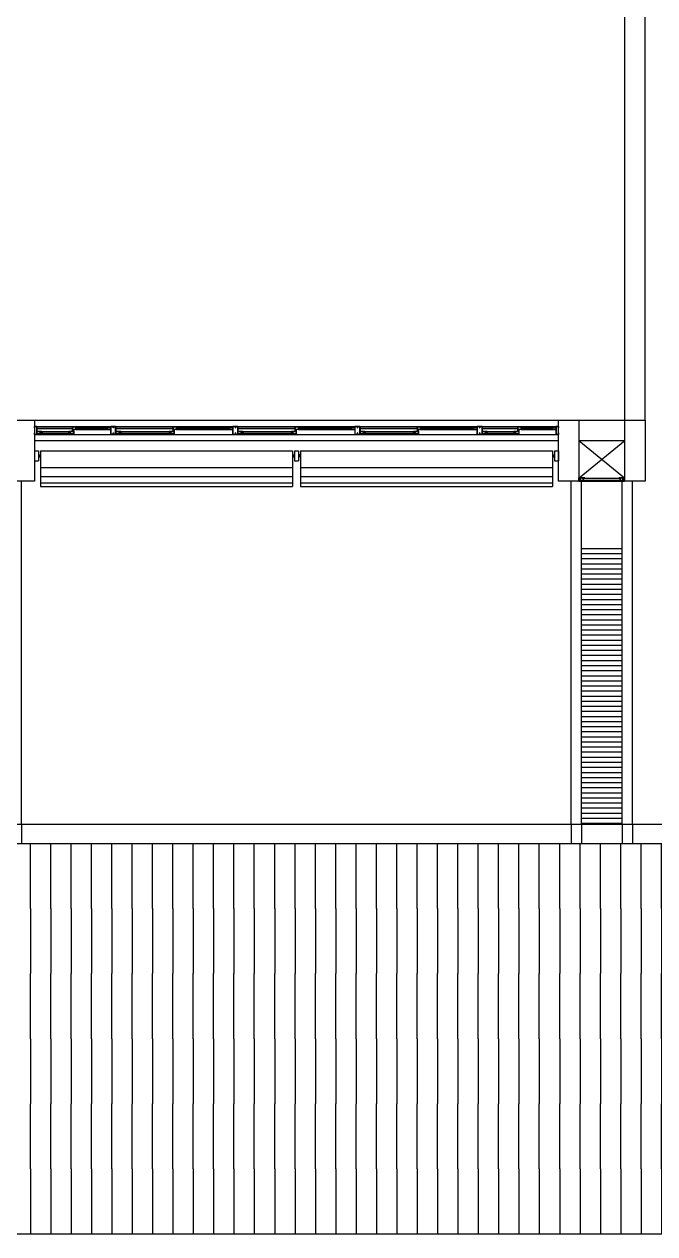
# Model space of a CAD drawing. Header units: millimetres. Extents: x 2801 to 3319, y 1187 to 1422.
# Drawn here: x 3106.27 to 3112.47, y 1243.96 to 1255.84 of the extents above; entities that cross this region are included whole.
import ezdxf

# ---------------------------------------------------------------- set-up
doc = ezdxf.new("R2010")
doc.units = ezdxf.units.MM
doc.linetypes.add('HIDDEN', pattern=[0.375, 0.25, -0.125])
for name, color, linetype in [('AR-ALV', 2, 'Continuous'), ('AR-BRISES', 1, 'Continuous'), ('AR-CALÇADA', 1, 'Continuous'), ('AR-COB VISTA 02', 2, 'Continuous'), ('AR-COB-V1', 2, 'Continuous'), ('AR-COB-V2', 2, 'Continuous'), ('AR-COB-V3', 2, 'Continuous'), ('AR-COB-V4', 2, 'Continuous'), ('AR-ESQ', 1, 'Continuous'), ('AR-ESTC', 3, 'Continuous'), ('AR-PEITORIL', 1, 'Continuous'), ('AR-PISO', 1, 'Continuous'), ('AR-PROJ', 1, 'HIDDEN'), ('AR-SHAFT', 1, 'Continuous'), ('BR-LINHAS', 1, 'Continuous'), ('BR-MONTANTE', 242, 'Continuous'), ('BR-PAINEL', 1, 'Continuous'), ('BR-SUPORTE', 1, 'Continuous'), ('DT-ESQ-BAGUETE-C', 2, 'Continuous'), ('DT-ESQ-BAGUETE-V', 1, 'Continuous'), ('DT-ESQ-CHAPA DOBRADA-V', 1, 'Continuous'), ('DT-ESQ-PERFIL CADEIRA-C', 2, 'Continuous'), ('DT-ESQ-PERFIL CADEIRA-V', 1, 'Continuous'), ('DT-ESQ-PERFIL U SIMPLES-C', 2, 'Continuous'), ('DT-ESQ-PERFIL U-C', 2, 'Continuous'), ('DT-ESQ-PERFIL U-V', 1, 'Continuous'), ('DT-ESQ-VENEZIANA-C', 2, 'Continuous'), ('DT-ESQ-VENEZIANA-V', 2, 'Continuous'), ('DT-ESQ-VIDRO-C', 2, 'Continuous'), ('insercao', 4, 'Continuous')]:
    doc.layers.add(name, color=color, linetype=linetype)

# ---------------------------------------------------------------- blocks, each defined once
blk = doc.blocks.new('DT-GS-COBERTURA1')
at = {"layer": 'AR-COB VISTA 02', "color": 2}
for p, q in [((-109.189, -4.199), (-109.189, -3.56)), ((-108.989, -4.199), (-108.989, -3.56)), ((-108.789, -4.199), (-108.789, -3.56)), ((-108.589, -4.199), (-108.589, -3.56)), ((-108.389, -4.199), (-108.389, -3.56)), ((-108.189, -4.199), (-108.189, -3.56)), ((-107.989, -4.199), (-107.989, -3.56)), ((-107.789, -4.199), (-107.789, -3.56)), ((-107.589, -4.199), (-107.589, -3.56)), ((-107.389, -4.199), (-107.389, -3.56)), ((-107.189, -4.199), (-107.189, -3.56)), ((-106.989, -4.199), (-106.989, -3.56)), ((-106.789, -4.199), (-106.789, -3.56)), ((-106.589, -4.199), (-106.589, -3.56)), ((-106.389, -4.199), (-106.389, -3.56)), ((-106.189, -4.199), (-106.189, -3.56)), ((-106.189, -4.199), (-106.189, -3.56)), ((-105.989, -4.199), (-105.989, -3.56)), ((-105.789, -4.199), (-105.789, -3.56)), ((-105.589, -4.199), (-105.589, -3.56)), ((-105.389, -4.199), (-105.389, -3.56)), ((-105.189, -4.199), (-105.189, -3.56)), ((-104.989, -4.199), (-104.989, -3.56)), ((-104.789, -4.199), (-104.789, -3.56)), ((-104.589, -4.199), (-104.589, -3.56)), ((-104.389, -4.199), (-104.389, -3.56)), ((-104.189, -4.199), (-104.189, -3.56)), ((-103.989, -4.199), (-103.989, -3.56)), ((-103.789, -4.199), (-103.789, -3.56)), ((-103.589, -4.199), (-103.589, -3.56)), ((-103.389, -4.199), (-103.389, -3.56)), ((-103.189, -4.199), (-103.189, -3.56)), ((-102.989, -4.199), (-102.989, -3.56)), ((-102.789, -4.199), (-102.789, -3.56)), ((-102.589, -4.199), (-102.589, -3.56)), ((-102.389, -4.199), (-102.389, -3.56)), ((-102.189, -4.199), (-102.189, -3.56)), ((-109.189, -6.755), (-109.189, -7.394)), ((-108.989, -6.755), (-108.989, -7.394)), ((-108.789, -6.755), (-108.789, -7.394)), ((-108.589, -6.755), (-108.589, -7.394)), ((-108.389, -6.755), (-108.389, -7.394)), ((-108.189, -6.755), (-108.189, -7.394)), ((-107.989, -6.755), (-107.989, -7.394)), ((-107.789, -6.755), (-107.789, -7.394)), ((-107.589, -6.755), (-107.589, -7.394)), ((-107.389, -6.755), (-107.389, -7.394)), ((-107.189, -6.755), (-107.189, -7.394)), ((-106.989, -6.755), (-106.989, -7.394)), ((-106.789, -6.755), (-106.789, -7.394)), ((-106.589, -6.755), (-106.589, -7.394)), ((-106.389, -6.755), (-106.389, -7.394)), ((-106.189, -6.755), (-106.189, -7.394)), ((-106.189, -6.755), (-106.189, -7.394)), ((-105.989, -6.755), (-105.989, -7.394)), ((-105.789, -6.755), (-105.789, -7.394)), ((-105.589, -6.755), (-105.589, -7.394)), ((-105.389, -6.755), (-105.389, -7.394)), ((-105.189, -6.755), (-105.189, -7.394)), ((-104.989, -6.755), (-104.989, -7.394)), ((-104.789, -6.755), (-104.789, -7.394)), ((-104.589, -6.755), (-104.589, -7.394)), ((-104.389, -6.755), (-104.389, -7.394)), ((-104.189, -6.755), (-104.189, -7.394)), ((-103.989, -6.755), (-103.989, -7.394)), ((-103.789, -6.755), (-103.789, -7.394)), ((-103.589, -6.755), (-103.589, -7.394)), ((-103.389, -6.755), (-103.389, -7.394)), ((-103.189, -6.755), (-103.189, -7.394)), ((-102.989, -6.755), (-102.989, -7.394)), ((-102.789, -6.755), (-102.789, -7.394)), ((-102.589, -6.755), (-102.589, -7.394)), ((-102.389, -6.755), (-102.389, -7.394)), ((-102.189, -6.755), (-102.189, -7.394))]:
    blk.add_line(p, q, dxfattribs=at)
at = {"layer": 'AR-COB VISTA 02'}
for p, q in [((-106.189, -4.199), (-106.189, -4.838)), ((-106.189, -6.755), (-106.189, -6.116))]:
    blk.add_line(p, q, dxfattribs=at)
at = {"layer": 'AR-COB-V1'}
for p, q in [((-109.425, -3.56), (-102.125, -3.56)), ((-109.425, -7.394), (-102.125, -7.394))]:
    blk.add_line(p, q, dxfattribs=at)
at = {"layer": 'AR-COB-V2'}
for p, q in [((-109.425, -7.394), (-109.425, -3.56)), ((-102.125, -7.394), (-102.125, -3.56))]:
    blk.add_line(p, q, dxfattribs=at)
at = {"layer": 'AR-COB-V3'}
for p, q in [((-109.189, -4.199), (-109.189, -4.838)), ((-108.989, -4.199), (-108.989, -4.838)), ((-108.789, -4.199), (-108.789, -4.838)), ((-108.589, -4.199), (-108.589, -4.838)), ((-108.389, -4.199), (-108.389, -4.838)), ((-108.189, -4.199), (-108.189, -4.838)), ((-107.989, -4.199), (-107.989, -4.838)), ((-107.789, -4.199), (-107.789, -4.838)), ((-107.589, -4.199), (-107.589, -4.838)), ((-107.389, -4.199), (-107.389, -4.838)), ((-107.189, -4.199), (-107.189, -4.838)), ((-106.989, -4.199), (-106.989, -4.838)), ((-106.789, -4.199), (-106.789, -4.838)), ((-106.589, -4.199), (-106.589, -4.838)), ((-106.389, -4.199), (-106.389, -4.838)), ((-106.189, -4.199), (-106.189, -4.838)), ((-105.989, -4.199), (-105.989, -4.838)), ((-105.789, -4.199), (-105.789, -4.838)), ((-105.589, -4.199), (-105.589, -4.838)), ((-105.389, -4.199), (-105.389, -4.838)), ((-105.189, -4.199), (-105.189, -4.838)), ((-104.989, -4.199), (-104.989, -4.838)), ((-104.789, -4.199), (-104.789, -4.838)), ((-104.589, -4.199), (-104.589, -4.838)), ((-104.389, -4.199), (-104.389, -4.838)), ((-104.189, -4.199), (-104.189, -4.838)), ((-103.989, -4.199), (-103.989, -4.838)), ((-103.789, -4.199), (-103.789, -4.838)), ((-103.589, -4.199), (-103.589, -4.838)), ((-103.389, -4.199), (-103.389, -4.838)), ((-103.189, -4.199), (-103.189, -4.838)), ((-102.989, -4.199), (-102.989, -4.838)), ((-102.789, -4.199), (-102.789, -4.838)), ((-102.589, -4.199), (-102.589, -4.838)), ((-102.389, -4.199), (-102.389, -4.838)), ((-102.189, -4.199), (-102.189, -4.838)), ((-109.189, -6.755), (-109.189, -6.116)), ((-108.989, -6.755), (-108.989, -6.116)), ((-108.789, -6.755), (-108.789, -6.116)), ((-108.589, -6.755), (-108.589, -6.116)), ((-108.389, -6.755), (-108.389, -6.116)), ((-108.189, -6.755), (-108.189, -6.116)), ((-107.989, -6.755), (-107.989, -6.116)), ((-107.789, -6.755), (-107.789, -6.116)), ((-107.589, -6.755), (-107.589, -6.116)), ((-107.389, -6.755), (-107.389, -6.116)), ((-107.189, -6.755), (-107.189, -6.116)), ((-106.989, -6.755), (-106.989, -6.116)), ((-106.789, -6.755), (-106.789, -6.116)), ((-106.589, -6.755), (-106.589, -6.116)), ((-106.389, -6.755), (-106.389, -6.116)), ((-106.189, -6.755), (-106.189, -6.116)), ((-105.989, -6.755), (-105.989, -6.116)), ((-105.789, -6.755), (-105.789, -6.116)), ((-105.589, -6.755), (-105.589, -6.116)), ((-105.389, -6.755), (-105.389, -6.116)), ((-105.189, -6.755), (-105.189, -6.116)), ((-104.989, -6.755), (-104.989, -6.116)), ((-104.789, -6.755), (-104.789, -6.116)), ((-104.589, -6.755), (-104.589, -6.116)), ((-104.389, -6.755), (-104.389, -6.116)), ((-104.189, -6.755), (-104.189, -6.116)), ((-103.989, -6.755), (-103.989, -6.116)), ((-103.789, -6.755), (-103.789, -6.116)), ((-103.589, -6.755), (-103.589, -6.116)), ((-103.389, -6.755), (-103.389, -6.116)), ((-103.189, -6.755), (-103.189, -6.116)), ((-102.989, -6.755), (-102.989, -6.116)), ((-102.789, -6.755), (-102.789, -6.116)), ((-102.589, -6.755), (-102.589, -6.116)), ((-102.389, -6.755), (-102.389, -6.116)), ((-102.189, -6.755), (-102.189, -6.116))]:
    blk.add_line(p, q, dxfattribs=at)
at = {"layer": 'AR-COB-V4'}
for p, q in [((-109.189, -5.477), (-109.189, -4.838)), ((-108.989, -5.477), (-108.989, -4.838)), ((-108.789, -5.477), (-108.789, -4.838)), ((-108.589, -5.477), (-108.589, -4.838)), ((-108.389, -5.477), (-108.389, -4.838)), ((-108.189, -5.477), (-108.189, -4.838)), ((-107.989, -5.477), (-107.989, -4.838)), ((-107.789, -5.477), (-107.789, -4.838)), ((-107.589, -5.477), (-107.589, -4.838)), ((-107.389, -5.477), (-107.389, -4.838)), ((-107.189, -5.477), (-107.189, -4.838)), ((-106.989, -5.477), (-106.989, -4.838)), ((-106.789, -5.477), (-106.789, -4.838)), ((-106.589, -5.477), (-106.589, -4.838)), ((-106.389, -5.477), (-106.389, -4.838)), ((-106.189, -5.477), (-106.189, -4.838)), ((-106.189, -5.477), (-106.189, -4.838)), ((-105.989, -5.477), (-105.989, -4.838)), ((-105.789, -5.477), (-105.789, -4.838)), ((-105.589, -5.477), (-105.589, -4.838)), ((-105.389, -5.477), (-105.389, -4.838)), ((-105.189, -5.477), (-105.189, -4.838)), ((-104.989, -5.477), (-104.989, -4.838)), ((-104.789, -5.477), (-104.789, -4.838)), ((-104.589, -5.477), (-104.589, -4.838)), ((-104.389, -5.477), (-104.389, -4.838)), ((-104.189, -5.477), (-104.189, -4.838)), ((-103.989, -5.477), (-103.989, -4.838)), ((-103.789, -5.477), (-103.789, -4.838)), ((-103.589, -5.477), (-103.589, -4.838)), ((-103.389, -5.477), (-103.389, -4.838)), ((-103.189, -5.477), (-103.189, -4.838)), ((-102.989, -5.477), (-102.989, -4.838)), ((-102.789, -5.477), (-102.789, -4.838)), ((-102.589, -5.477), (-102.589, -4.838)), ((-102.389, -5.477), (-102.389, -4.838)), ((-102.189, -5.477), (-102.189, -4.838)), ((-109.189, -5.477), (-109.189, -6.116)), ((-108.989, -5.477), (-108.989, -6.116)), ((-108.789, -5.477), (-108.789, -6.116)), ((-108.589, -5.477), (-108.589, -6.116)), ((-108.389, -5.477), (-108.389, -6.116)), ((-108.189, -5.477), (-108.189, -6.116)), ((-107.989, -5.477), (-107.989, -6.116)), ((-107.789, -5.477), (-107.789, -6.116)), ((-107.589, -5.477), (-107.589, -6.116)), ((-107.389, -5.477), (-107.389, -6.116)), ((-107.189, -5.477), (-107.189, -6.116)), ((-106.989, -5.477), (-106.989, -6.116)), ((-106.789, -5.477), (-106.789, -6.116)), ((-106.589, -5.477), (-106.589, -6.116)), ((-106.389, -5.477), (-106.389, -6.116)), ((-106.189, -5.477), (-106.189, -6.116)), ((-106.189, -5.477), (-106.189, -6.116)), ((-105.989, -5.477), (-105.989, -6.116)), ((-105.789, -5.477), (-105.789, -6.116)), ((-105.589, -5.477), (-105.589, -6.116)), ((-105.389, -5.477), (-105.389, -6.116)), ((-105.189, -5.477), (-105.189, -6.116)), ((-104.989, -5.477), (-104.989, -6.116)), ((-104.789, -5.477), (-104.789, -6.116)), ((-104.589, -5.477), (-104.589, -6.116)), ((-104.389, -5.477), (-104.389, -6.116)), ((-104.189, -5.477), (-104.189, -6.116)), ((-103.989, -5.477), (-103.989, -6.116)), ((-103.789, -5.477), (-103.789, -6.116)), ((-103.589, -5.477), (-103.589, -6.116)), ((-103.389, -5.477), (-103.389, -6.116)), ((-103.189, -5.477), (-103.189, -6.116)), ((-102.989, -5.477), (-102.989, -6.116)), ((-102.789, -5.477), (-102.789, -6.116)), ((-102.589, -5.477), (-102.589, -6.116)), ((-102.389, -5.477), (-102.389, -6.116)), ((-102.189, -5.477), (-102.189, -6.116))]:
    blk.add_line(p, q, dxfattribs=at)
at = {"layer": 'AR-PISO', "linetype": 'Continuous'}
for p, q in [((-109.075, -3.369), (-109.075, 0)), ((-108.475, 0), (-109.075, 0)), ((-108.975, -3.369), (-108.975, 0)), ((-108.575, -3.369), (-108.575, 0)), ((-108.475, -3.369), (-108.475, 0)), ((-103.075, -3.369), (-103.075, 0)), ((-102.975, -3.369), (-102.975, 0)), ((-102.575, -3.369), (-102.575, 0)), ((-102.475, -3.369), (-102.475, 0)), ((-108.975, -0.26), (-108.575, -0.26)), ((-108.975, -0.31), (-108.575, -0.31)), ((-108.975, -0.36), (-108.575, -0.36)), ((-108.975, -0.41), (-108.575, -0.41)), ((-108.975, -0.46), (-108.575, -0.46)), ((-108.975, -0.51), (-108.575, -0.51)), ((-108.975, -0.56), (-108.575, -0.56)), ((-108.975, -0.61), (-108.575, -0.61)), ((-108.975, -0.66), (-108.575, -0.66)), ((-108.975, -0.71), (-108.575, -0.71)), ((-102.975, -0.66), (-102.575, -0.66)), ((-102.975, -0.71), (-102.575, -0.71)), ((-108.975, -0.76), (-108.575, -0.76)), ((-108.975, -0.81), (-108.575, -0.81)), ((-102.975, -0.76), (-102.575, -0.76)), ((-102.975, -0.81), (-102.575, -0.81)), ((-108.975, -0.86), (-108.575, -0.86)), ((-108.975, -0.91), (-108.575, -0.91)), ((-102.975, -0.86), (-102.575, -0.86)), ((-102.975, -0.91), (-102.575, -0.91)), ((-108.975, -0.96), (-108.575, -0.96)), ((-108.975, -1.01), (-108.575, -1.01)), ((-108.975, -1.06), (-108.575, -1.06)), ((-102.975, -0.96), (-102.575, -0.96)), ((-102.975, -1.01), (-102.575, -1.01)), ((-102.975, -1.06), (-102.575, -1.06)), ((-108.975, -1.11), (-108.575, -1.11)), ((-108.975, -1.16), (-108.575, -1.16)), ((-102.975, -1.11), (-102.575, -1.11)), ((-102.975, -1.16), (-102.575, -1.16)), ((-108.975, -1.21), (-108.575, -1.21)), ((-108.975, -1.26), (-108.575, -1.26)), ((-102.975, -1.21), (-102.575, -1.21)), ((-102.975, -1.26), (-102.575, -1.26)), ((-108.975, -1.31), (-108.575, -1.31)), ((-108.975, -1.36), (-108.575, -1.36)), ((-108.975, -1.41), (-108.575, -1.41)), ((-102.975, -1.31), (-102.575, -1.31)), ((-102.975, -1.36), (-102.575, -1.36)), ((-102.975, -1.41), (-102.575, -1.41)), ((-108.975, -1.46), (-108.575, -1.46)), ((-108.975, -1.51), (-108.575, -1.51)), ((-102.975, -1.46), (-102.575, -1.46)), ((-102.975, -1.51), (-102.575, -1.51)), ((-108.975, -1.56), (-108.575, -1.56)), ((-108.975, -1.61), (-108.575, -1.61)), ((-108.975, -1.66), (-108.575, -1.66)), ((-102.975, -1.56), (-102.575, -1.56)), ((-102.975, -1.61), (-102.575, -1.61)), ((-102.975, -1.66), (-102.575, -1.66)), ((-108.975, -1.71), (-108.575, -1.71)), ((-108.975, -1.76), (-108.575, -1.76)), ((-102.975, -1.71), (-102.575, -1.71)), ((-102.975, -1.76), (-102.575, -1.76)), ((-108.975, -1.81), (-108.575, -1.81)), ((-108.975, -1.86), (-108.575, -1.86)), ((-102.975, -1.81), (-102.575, -1.81)), ((-102.975, -1.86), (-102.575, -1.86)), ((-108.975, -1.91), (-108.575, -1.91)), ((-108.975, -1.96), (-108.575, -1.96)), ((-108.975, -2.01), (-108.575, -2.01)), ((-102.975, -1.91), (-102.575, -1.91)), ((-102.975, -1.96), (-102.575, -1.96)), ((-102.975, -2.01), (-102.575, -2.01)), ((-108.975, -2.06), (-108.575, -2.06)), ((-108.975, -2.11), (-108.575, -2.11)), ((-102.975, -2.06), (-102.575, -2.06)), ((-102.975, -2.11), (-102.575, -2.11)), ((-108.975, -2.16), (-108.575, -2.16)), ((-108.975, -2.21), (-108.575, -2.21)), ((-102.975, -2.16), (-102.575, -2.16)), ((-102.975, -2.21), (-102.575, -2.21)), ((-108.975, -2.26), (-108.575, -2.26)), ((-108.975, -2.31), (-108.575, -2.31)), ((-108.975, -2.36), (-108.575, -2.36)), ((-102.975, -2.26), (-102.575, -2.26)), ((-102.975, -2.31), (-102.575, -2.31)), ((-102.975, -2.36), (-102.575, -2.36)), ((-108.975, -2.41), (-108.575, -2.41)), ((-108.975, -2.46), (-108.575, -2.46)), ((-102.975, -2.41), (-102.575, -2.41)), ((-102.975, -2.46), (-102.575, -2.46)), ((-108.975, -2.51), (-108.575, -2.51)), ((-108.975, -2.56), (-108.575, -2.56)), ((-108.975, -2.61), (-108.575, -2.61)), ((-102.975, -2.51), (-102.575, -2.51)), ((-102.975, -2.56), (-102.575, -2.56)), ((-102.975, -2.61), (-102.575, -2.61)), ((-108.975, -2.66), (-108.575, -2.66)), ((-108.975, -2.66), (-108.575, -2.66)), ((-108.975, -2.71), (-108.575, -2.71)), ((-108.975, -2.71), (-108.575, -2.71)), ((-102.975, -2.66), (-102.575, -2.66)), ((-102.975, -2.66), (-102.575, -2.66)), ((-102.975, -2.71), (-102.575, -2.71)), ((-102.975, -2.71), (-102.575, -2.71)), ((-108.975, -2.76), (-108.575, -2.76)), ((-108.975, -2.81), (-108.575, -2.81)), ((-102.975, -2.76), (-102.575, -2.76)), ((-102.975, -2.81), (-102.575, -2.81)), ((-108.975, -2.86), (-108.575, -2.86)), ((-108.975, -2.91), (-108.575, -2.91)), ((-108.975, -2.96), (-108.575, -2.96)), ((-102.975, -2.86), (-102.575, -2.86)), ((-102.975, -2.91), (-102.575, -2.91)), ((-102.975, -2.96), (-102.575, -2.96)), ((-108.975, -3.01), (-108.575, -3.01)), ((-108.975, -3.06), (-108.575, -3.06)), ((-102.975, -3.01), (-102.575, -3.01)), ((-102.975, -3.06), (-102.575, -3.06)), ((-108.975, -3.11), (-108.575, -3.11)), ((-108.975, -3.16), (-108.575, -3.16)), ((-102.975, -3.11), (-102.575, -3.11)), ((-102.975, -3.16), (-102.575, -3.16)), ((-108.975, -3.21), (-108.575, -3.21)), ((-108.975, -3.26), (-108.575, -3.26)), ((-108.975, -3.31), (-108.575, -3.31)), ((-102.975, -3.21), (-102.575, -3.21)), ((-102.975, -3.26), (-102.575, -3.26)), ((-102.975, -3.31), (-102.575, -3.31)), ((-108.975, -3.36), (-108.575, -3.36)), ((-102.975, -3.36), (-102.575, -3.36))]:
    blk.add_line(p, q, dxfattribs=at)
at = {"layer": 'AR-PROJ'}
for p, q in [((-109.075, -3.369), (-109.075, -3.56)), ((-108.975, -3.369), (-108.975, -3.56)), ((-108.575, -3.369), (-108.575, -3.56)), ((-108.475, -3.369), (-108.475, -3.56)), ((-103.075, -3.369), (-103.075, -3.56)), ((-102.975, -3.369), (-102.975, -3.56)), ((-102.575, -3.369), (-102.575, -3.56)), ((-102.475, -3.369), (-102.475, -3.56))]:
    blk.add_line(p, q, dxfattribs=at)
blk = doc.blocks.new('EF40-P')
at = {"layer": 'DT-ESQ-BAGUETE-C', "color": 2, "ltscale": 0.1}
for points in [[(0.073, -0.125), (0.06, -0.125), (0.06, -0.124), (0.073, -0.124, 0.414214), (0.073, -0.123), (0.073, -0.112, 0.414214), (0.073, -0.112), (0.06, -0.112), (0.06, -0.11), (0.073, -0.11, -0.414214), (0.075, -0.112), (0.075, -0.124, -0.414214)], [(0.339, -0.125), (0.352, -0.125), (0.352, -0.124), (0.34, -0.124, -0.414214), (0.339, -0.123), (0.339, -0.112, -0.414214), (0.34, -0.112), (0.352, -0.112), (0.352, -0.11), (0.339, -0.11, 0.414214), (0.337, -0.112), (0.337, -0.124, 0.414214)], [(0.422, -0.08), (0.409, -0.08), (0.409, -0.079), (0.422, -0.079, 0.414214), (0.422, -0.078), (0.422, -0.067, 0.414214), (0.422, -0.067), (0.409, -0.067), (0.409, -0.065), (0.422, -0.065, -0.414214), (0.424, -0.067), (0.424, -0.079, -0.414214)], [(0.702, -0.08), (0.715, -0.08), (0.715, -0.079), (0.702, -0.079, -0.414214), (0.702, -0.078), (0.702, -0.067, -0.414214), (0.702, -0.067), (0.715, -0.067), (0.715, -0.065), (0.702, -0.065, 0.414214), (0.7, -0.067), (0.7, -0.079, 0.414214)], [(0.848, -0.125), (0.835, -0.125), (0.835, -0.124), (0.848, -0.124, 0.414214), (0.848, -0.123), (0.848, -0.112, 0.414214), (0.848, -0.112), (0.835, -0.112), (0.835, -0.11), (0.848, -0.11, -0.414214), (0.85, -0.112), (0.85, -0.124, -0.414214)], [(1.326, -0.125), (1.34, -0.125), (1.34, -0.124), (1.327, -0.124, -0.414214), (1.326, -0.123), (1.326, -0.112, -0.414214), (1.327, -0.112), (1.34, -0.112), (1.34, -0.11), (1.326, -0.11, 0.414214), (1.325, -0.112), (1.325, -0.124, 0.414214)], [(1.41, -0.08), (1.396, -0.08), (1.396, -0.079), (1.409, -0.079, 0.414214), (1.41, -0.078), (1.41, -0.067, 0.414214), (1.409, -0.067), (1.396, -0.067), (1.396, -0.065), (1.41, -0.065, -0.414214), (1.411, -0.067), (1.411, -0.079, -0.414214)], [(1.901, -0.08), (1.915, -0.08), (1.915, -0.079), (1.902, -0.079, -0.414214), (1.901, -0.078), (1.901, -0.067, -0.414214), (1.902, -0.067), (1.915, -0.067), (1.915, -0.065), (1.901, -0.065, 0.414214), (1.9, -0.067), (1.9, -0.079, 0.414214)], [(2.048, -0.125), (2.035, -0.125), (2.035, -0.124), (2.048, -0.124, 0.414214), (2.048, -0.123), (2.048, -0.112, 0.414214), (2.048, -0.112), (2.035, -0.112), (2.035, -0.11), (2.048, -0.11, -0.414214), (2.05, -0.112), (2.05, -0.124, -0.414214)], [(2.526, -0.125), (2.54, -0.125), (2.54, -0.124), (2.527, -0.124, -0.414214), (2.526, -0.123), (2.526, -0.112, -0.414214), (2.527, -0.112), (2.54, -0.112), (2.54, -0.11), (2.526, -0.11, 0.414214), (2.525, -0.112), (2.525, -0.124, 0.414214)], [(2.61, -0.08), (2.596, -0.08), (2.596, -0.079), (2.609, -0.079, 0.414214), (2.61, -0.078), (2.61, -0.067, 0.414214), (2.609, -0.067), (2.596, -0.067), (2.596, -0.065), (2.61, -0.065, -0.414214), (2.611, -0.067), (2.611, -0.079, -0.414214)], [(3.101, -0.08), (3.115, -0.08), (3.115, -0.079), (3.102, -0.079, -0.414214), (3.101, -0.078), (3.101, -0.067, -0.414214), (3.102, -0.067), (3.115, -0.067), (3.115, -0.065), (3.101, -0.065, 0.414214), (3.1, -0.067), (3.1, -0.079, 0.414214)], [(3.248, -0.125), (3.235, -0.125), (3.235, -0.124), (3.248, -0.124, 0.414214), (3.248, -0.123), (3.248, -0.112, 0.414214), (3.248, -0.112), (3.235, -0.112), (3.235, -0.11), (3.248, -0.11, -0.414214), (3.25, -0.112), (3.25, -0.124, -0.414214)], [(3.726, -0.125), (3.74, -0.125), (3.74, -0.124), (3.727, -0.124, -0.414214), (3.726, -0.123), (3.726, -0.112, -0.414214), (3.727, -0.112), (3.74, -0.112), (3.74, -0.11), (3.726, -0.11, 0.414214), (3.725, -0.112), (3.725, -0.124, 0.414214)], [(3.81, -0.08), (3.796, -0.08), (3.796, -0.079), (3.809, -0.079, 0.414214), (3.81, -0.078), (3.81, -0.067, 0.414214), (3.809, -0.067), (3.796, -0.067), (3.796, -0.065), (3.81, -0.065, -0.414214), (3.811, -0.067), (3.811, -0.079, -0.414214)], [(4.301, -0.08), (4.315, -0.08), (4.315, -0.079), (4.302, -0.079, -0.414214), (4.301, -0.078), (4.301, -0.067, -0.414214), (4.302, -0.067), (4.315, -0.067), (4.315, -0.065), (4.301, -0.065, 0.414214), (4.3, -0.067), (4.3, -0.079, 0.414214)], [(4.448, -0.125), (4.435, -0.125), (4.435, -0.124), (4.448, -0.124, 0.414214), (4.448, -0.123), (4.448, -0.112, 0.414214), (4.448, -0.112), (4.435, -0.112), (4.435, -0.11), (4.448, -0.11, -0.414214), (4.45, -0.112), (4.45, -0.124, -0.414214)], [(4.714, -0.125), (4.727, -0.125), (4.727, -0.124), (4.714, -0.124, -0.414214), (4.714, -0.123), (4.714, -0.112, -0.414214), (4.714, -0.112), (4.727, -0.112), (4.727, -0.11), (4.714, -0.11, 0.414214), (4.712, -0.112), (4.712, -0.124, 0.414214)], [(4.797, -0.08), (4.784, -0.08), (4.784, -0.079), (4.797, -0.079, 0.414214), (4.797, -0.078), (4.797, -0.067, 0.414214), (4.797, -0.067), (4.784, -0.067), (4.784, -0.065), (4.797, -0.065, -0.414214), (4.799, -0.067), (4.799, -0.079, -0.414214)], [(5.076, -0.08), (5.09, -0.08), (5.09, -0.079), (5.077, -0.079, -0.414214), (5.076, -0.078), (5.076, -0.067, -0.414214), (5.077, -0.067), (5.09, -0.067), (5.09, -0.065), (5.076, -0.065, 0.414214), (5.075, -0.067), (5.075, -0.079, 0.414214)]]:
    blk.add_lwpolyline(points, format="xyb", close=True, dxfattribs=at)
at = {"layer": 'DT-ESQ-BAGUETE-V', "color": 1, "ltscale": 0.1}
for p, q in [((0.073, -0.11), (0.339, -0.11)), ((0.848, -0.11), (1.326, -0.11)), ((2.048, -0.11), (2.526, -0.11)), ((3.248, -0.11), (3.726, -0.11)), ((4.448, -0.11), (4.714, -0.11))]:
    blk.add_line(p, q, dxfattribs=at)
at = {"layer": 'DT-ESQ-BAGUETE-V', "ltscale": 0.1}
for p, q in [((0.422, -0.065), (0.702, -0.065)), ((1.41, -0.065), (1.901, -0.065)), ((2.61, -0.065), (3.101, -0.065)), ((3.81, -0.065), (4.301, -0.065)), ((4.797, -0.065), (5.076, -0.065))]:
    blk.add_line(p, q, dxfattribs=at)
at = {"layer": 'DT-ESQ-CHAPA DOBRADA-V', "ltscale": 0.1}
for p, q in [((0.025, -0.077), (0.374, -0.077)), ((0.025, -0.08), (0.374, -0.08)), ((0.8, -0.077), (1.361, -0.077)), ((0.8, -0.08), (1.361, -0.08)), ((4.4, -0.077), (4.749, -0.077)), ((4.4, -0.08), (4.749, -0.08))]:
    blk.add_line(p, q, dxfattribs=at)
at = {"layer": 'DT-ESQ-CHAPA DOBRADA-V', "color": 1, "ltscale": 0.1}
for p, q in [((2, -0.077), (2.561, -0.077)), ((2, -0.08), (2.561, -0.08)), ((3.2, -0.077), (3.761, -0.077)), ((3.2, -0.08), (3.761, -0.08))]:
    blk.add_line(p, q, dxfattribs=at)
at = {"layer": 'DT-ESQ-PERFIL CADEIRA-C', "color": 2, "ltscale": 0.1}
for p, q in [((0.376, -0.088), (0.422, -0.088)), ((0.75, -0.088), (0.702, -0.088)), ((1.363, -0.088), (1.41, -0.088)), ((1.95, -0.088), (1.901, -0.088)), ((2.563, -0.088), (2.61, -0.088)), ((3.15, -0.088), (3.101, -0.088)), ((3.763, -0.088), (3.81, -0.088)), ((4.35, -0.088), (4.301, -0.088)), ((4.751, -0.088), (4.797, -0.088)), ((5.125, -0.088), (5.076, -0.088)), ((0.025, -0.134), (0.073, -0.134)), ((0.385, -0.134), (0.339, -0.134)), ((0.8, -0.134), (0.848, -0.134)), ((1.373, -0.134), (1.326, -0.134)), ((2, -0.134), (2.048, -0.134)), ((2.573, -0.134), (2.526, -0.134)), ((3.2, -0.134), (3.248, -0.134)), ((3.773, -0.134), (3.726, -0.134)), ((4.76, -0.134), (4.714, -0.134))]:
    blk.add_line(p, q, dxfattribs=at)
at = {"layer": 'DT-ESQ-PERFIL CADEIRA-C', "ltscale": 0.1}
blk.add_line((4.4, -0.134), (4.448, -0.134), dxfattribs=at)
at = {"layer": 'DT-ESQ-PERFIL CADEIRA-C', "color": 2, "ltscale": 0.1}
for points in [[(0.073, -0.135), (0.025, -0.135), (0.025, -0.134), (0.06, -0.134, -0.198912), (0.059, -0.133, -0.198913), (0.058, -0.132), (0.058, -0.112, 0.414214), (0.058, -0.112), (0.025, -0.112), (0.025, -0.11), (0.058, -0.11, -0.414214), (0.06, -0.112), (0.06, -0.124), (0.06, -0.125), (0.06, -0.132), (0.073, -0.132, -1)], [(0.339, -0.132, 1), (0.339, -0.135), (0.385, -0.135, 0.414214), (0.387, -0.133), (0.387, -0.112, 0.414214), (0.385, -0.11), (0.354, -0.11, 0.414214), (0.352, -0.112), (0.352, -0.132)], [(0.352, -0.134, 0.198913), (0.354, -0.133, 0.198913), (0.354, -0.132), (0.354, -0.112, -0.414214), (0.354, -0.112), (0.385, -0.112, -0.414214), (0.386, -0.112), (0.386, -0.133, -0.414214), (0.385, -0.134)], [(0.422, -0.087, -1), (0.422, -0.09), (0.376, -0.09, -0.414214), (0.374, -0.088), (0.374, -0.067, -0.414214), (0.376, -0.065), (0.407, -0.065, -0.414214), (0.409, -0.067), (0.409, -0.087)], [(0.409, -0.088, -0.198913), (0.408, -0.088, -0.198913), (0.407, -0.087), (0.407, -0.067, 0.414214), (0.407, -0.067), (0.376, -0.067, 0.414214), (0.375, -0.067), (0.375, -0.088, 0.414214), (0.376, -0.088)], [(0.702, -0.09), (0.75, -0.09), (0.75, -0.088), (0.715, -0.088, 0.198912), (0.716, -0.088, 0.198913), (0.716, -0.087), (0.716, -0.067, -0.414214), (0.717, -0.067), (0.75, -0.067), (0.75, -0.065), (0.716, -0.065, 0.414214), (0.715, -0.067), (0.715, -0.079), (0.715, -0.08), (0.715, -0.087), (0.702, -0.087, 1)], [(0.848, -0.135), (0.8, -0.135), (0.8, -0.134), (0.835, -0.134, -0.198912), (0.834, -0.133, -0.198913), (0.833, -0.132), (0.833, -0.112, 0.414214), (0.833, -0.112), (0.8, -0.112), (0.8, -0.11), (0.833, -0.11, -0.414214), (0.835, -0.112), (0.835, -0.124), (0.835, -0.125), (0.835, -0.132), (0.848, -0.132, -1)], [(1.326, -0.132, 1), (1.326, -0.135), (1.373, -0.135, 0.414214), (1.375, -0.133), (1.375, -0.112, 0.414214), (1.373, -0.11), (1.341, -0.11, 0.414214), (1.34, -0.112), (1.34, -0.132)], [(1.34, -0.134, 0.198913), (1.341, -0.133, 0.198913), (1.341, -0.132), (1.341, -0.112, -0.414214), (1.342, -0.112), (1.373, -0.112, -0.414214), (1.373, -0.112), (1.373, -0.133, -0.414214), (1.373, -0.134)], [(1.41, -0.087, -1), (1.41, -0.09), (1.363, -0.09, -0.414214), (1.361, -0.088), (1.361, -0.067, -0.414214), (1.363, -0.065), (1.395, -0.065, -0.414214), (1.396, -0.067), (1.396, -0.087)], [(1.396, -0.088, -0.198913), (1.395, -0.088, -0.198913), (1.395, -0.087), (1.395, -0.067, 0.414214), (1.394, -0.067), (1.363, -0.067, 0.414214), (1.363, -0.067), (1.363, -0.088, 0.414214), (1.363, -0.088)], [(1.901, -0.09), (1.95, -0.09), (1.95, -0.088), (1.915, -0.088, 0.198912), (1.916, -0.088, 0.198913), (1.916, -0.087), (1.916, -0.067, -0.414214), (1.917, -0.067), (1.95, -0.067), (1.95, -0.065), (1.916, -0.065, 0.414214), (1.915, -0.067), (1.915, -0.079), (1.915, -0.08), (1.915, -0.087), (1.901, -0.087, 1)], [(2.048, -0.135), (2, -0.135), (2, -0.134), (2.035, -0.134, -0.198912), (2.034, -0.133, -0.198913), (2.033, -0.132), (2.033, -0.112, 0.414214), (2.033, -0.112), (2, -0.112), (2, -0.11), (2.033, -0.11, -0.414214), (2.035, -0.112), (2.035, -0.124), (2.035, -0.125), (2.035, -0.132), (2.048, -0.132, -1)], [(2.526, -0.132, 1), (2.526, -0.135), (2.573, -0.135, 0.414214), (2.575, -0.133), (2.575, -0.112, 0.414214), (2.573, -0.11), (2.541, -0.11, 0.414214), (2.54, -0.112), (2.54, -0.132)], [(2.54, -0.134, 0.198913), (2.541, -0.133, 0.198913), (2.541, -0.132), (2.541, -0.112, -0.414214), (2.542, -0.112), (2.573, -0.112, -0.414214), (2.573, -0.112), (2.573, -0.133, -0.414214), (2.573, -0.134)], [(2.61, -0.087, -1), (2.61, -0.09), (2.563, -0.09, -0.414214), (2.561, -0.088), (2.561, -0.067, -0.414214), (2.563, -0.065), (2.595, -0.065, -0.414214), (2.596, -0.067), (2.596, -0.087)], [(2.596, -0.088, -0.198913), (2.595, -0.088, -0.198913), (2.595, -0.087), (2.595, -0.067, 0.414214), (2.594, -0.067), (2.563, -0.067, 0.414214), (2.563, -0.067), (2.563, -0.088, 0.414214), (2.563, -0.088)], [(3.101, -0.09), (3.15, -0.09), (3.15, -0.088), (3.115, -0.088, 0.198912), (3.116, -0.088, 0.198913), (3.116, -0.087), (3.116, -0.067, -0.414214), (3.117, -0.067), (3.15, -0.067), (3.15, -0.065), (3.116, -0.065, 0.414214), (3.115, -0.067), (3.115, -0.079), (3.115, -0.08), (3.115, -0.087), (3.101, -0.087, 1)], [(3.248, -0.135), (3.2, -0.135), (3.2, -0.134), (3.235, -0.134, -0.198912), (3.234, -0.133, -0.198913), (3.233, -0.132), (3.233, -0.112, 0.414214), (3.233, -0.112), (3.2, -0.112), (3.2, -0.11), (3.233, -0.11, -0.414214), (3.235, -0.112), (3.235, -0.124), (3.235, -0.125), (3.235, -0.132), (3.248, -0.132, -1)], [(3.726, -0.132, 1), (3.726, -0.135), (3.773, -0.135, 0.414214), (3.775, -0.133), (3.775, -0.112, 0.414214), (3.773, -0.11), (3.741, -0.11, 0.414214), (3.74, -0.112), (3.74, -0.132)], [(3.74, -0.134, 0.198913), (3.741, -0.133, 0.198913), (3.741, -0.132), (3.741, -0.112, -0.414214), (3.742, -0.112), (3.773, -0.112, -0.414214), (3.773, -0.112), (3.773, -0.133, -0.414214), (3.773, -0.134)], [(3.81, -0.087, -1), (3.81, -0.09), (3.763, -0.09, -0.414214), (3.761, -0.088), (3.761, -0.067, -0.414214), (3.763, -0.065), (3.795, -0.065, -0.414214), (3.796, -0.067), (3.796, -0.087)], [(3.796, -0.088, -0.198913), (3.795, -0.088, -0.198913), (3.795, -0.087), (3.795, -0.067, 0.414214), (3.794, -0.067), (3.763, -0.067, 0.414214), (3.763, -0.067), (3.763, -0.088, 0.414214), (3.763, -0.088)], [(4.301, -0.09), (4.35, -0.09), (4.35, -0.088), (4.315, -0.088, 0.198912), (4.316, -0.088, 0.198913), (4.316, -0.087), (4.316, -0.067, -0.414214), (4.317, -0.067), (4.35, -0.067), (4.35, -0.065), (4.316, -0.065, 0.414214), (4.315, -0.067), (4.315, -0.079), (4.315, -0.08), (4.315, -0.087), (4.301, -0.087, 1)], [(4.448, -0.135), (4.4, -0.135), (4.4, -0.134), (4.435, -0.134, -0.198912), (4.434, -0.133, -0.198913), (4.433, -0.132), (4.433, -0.112, 0.414214), (4.433, -0.112), (4.4, -0.112), (4.4, -0.11), (4.433, -0.11, -0.414214), (4.435, -0.112), (4.435, -0.124), (4.435, -0.125), (4.435, -0.132), (4.448, -0.132, -1)], [(4.714, -0.132, 1), (4.714, -0.135), (4.76, -0.135, 0.414214), (4.762, -0.133), (4.762, -0.112, 0.414214), (4.76, -0.11), (4.729, -0.11, 0.414214), (4.727, -0.112), (4.727, -0.132)], [(4.727, -0.134, 0.198913), (4.729, -0.133, 0.198913), (4.729, -0.132), (4.729, -0.112, -0.414214), (4.729, -0.112), (4.76, -0.112, -0.414214), (4.761, -0.112), (4.761, -0.133, -0.414214), (4.76, -0.134)], [(4.797, -0.087, -1), (4.797, -0.09), (4.751, -0.09, -0.414214), (4.749, -0.088), (4.749, -0.067, -0.414214), (4.751, -0.065), (4.782, -0.065, -0.414214), (4.784, -0.067), (4.784, -0.087)], [(4.784, -0.088, -0.198913), (4.783, -0.088, -0.198913), (4.782, -0.087), (4.782, -0.067, 0.414214), (4.782, -0.067), (4.751, -0.067, 0.414214), (4.75, -0.067), (4.75, -0.088, 0.414214), (4.751, -0.088)], [(5.076, -0.09), (5.125, -0.09), (5.125, -0.088), (5.09, -0.088, 0.198912), (5.091, -0.088, 0.198913), (5.091, -0.087), (5.091, -0.067, -0.414214), (5.092, -0.067), (5.125, -0.067), (5.125, -0.065), (5.091, -0.065, 0.414214), (5.09, -0.067), (5.09, -0.079), (5.09, -0.08), (5.09, -0.087), (5.076, -0.087, 1)]]:
    blk.add_lwpolyline(points, format="xyb", close=True, dxfattribs=at)
at = {"layer": 'DT-ESQ-PERFIL CADEIRA-V', "ltscale": 0.1}
for p, q in [((0.407, -0.09), (0.702, -0.09)), ((1.395, -0.09), (1.901, -0.09))]:
    blk.add_line(p, q, dxfattribs=at)
at = {"layer": 'DT-ESQ-PERFIL CADEIRA-V', "color": 1, "ltscale": 0.1}
for p, q in [((2.595, -0.09), (3.101, -0.09)), ((3.795, -0.09), (4.301, -0.09)), ((4.782, -0.09), (5.076, -0.09)), ((0.073, -0.135), (0.339, -0.135)), ((0.848, -0.135), (1.326, -0.135)), ((2.048, -0.135), (2.526, -0.135)), ((4.448, -0.135), (4.714, -0.135))]:
    blk.add_line(p, q, dxfattribs=at)
at = {"layer": 'DT-ESQ-PERFIL CADEIRA-V', "color": 2, "ltscale": 0.1}
blk.add_line((3.248, -0.135), (3.726, -0.135), dxfattribs=at)
at = {"layer": 'DT-ESQ-PERFIL U SIMPLES-C', "color": 2, "ltscale": 0.1}
for points in [[(0.376, -0.102), (0.384, -0.102), (0.384, -0.1), (0.376, -0.1, -0.414214), (0.375, -0.1), (0.375, -0.092, -0.414214), (0.376, -0.091), (0.384, -0.091), (0.384, -0.09), (0.376, -0.09, 0.414214), (0.374, -0.092), (0.374, -0.1, 0.414214)], [(0.385, -0.098), (0.378, -0.098), (0.378, -0.1), (0.385, -0.1, -0.414214), (0.386, -0.1), (0.386, -0.108, -0.414214), (0.385, -0.109), (0.378, -0.109), (0.378, -0.11), (0.385, -0.11, 0.414214), (0.387, -0.108), (0.387, -0.1, 0.414214)], [(1.363, -0.102), (1.371, -0.102), (1.371, -0.1), (1.363, -0.1, -0.414214), (1.363, -0.1), (1.363, -0.092, -0.414214), (1.363, -0.091), (1.371, -0.091), (1.371, -0.09), (1.363, -0.09, 0.414214), (1.361, -0.092), (1.361, -0.1, 0.414214)], [(1.373, -0.098), (1.365, -0.098), (1.365, -0.1), (1.373, -0.1, -0.414214), (1.373, -0.1), (1.373, -0.108, -0.414214), (1.373, -0.109), (1.365, -0.109), (1.365, -0.11), (1.373, -0.11, 0.414214), (1.375, -0.108), (1.375, -0.1, 0.414214)], [(2.563, -0.102), (2.571, -0.102), (2.571, -0.1), (2.563, -0.1, -0.414214), (2.563, -0.1), (2.563, -0.092, -0.414214), (2.563, -0.091), (2.571, -0.091), (2.571, -0.09), (2.563, -0.09, 0.414214), (2.561, -0.092), (2.561, -0.1, 0.414214)], [(2.573, -0.098), (2.565, -0.098), (2.565, -0.1), (2.573, -0.1, -0.414214), (2.573, -0.1), (2.573, -0.108, -0.414214), (2.573, -0.109), (2.565, -0.109), (2.565, -0.11), (2.573, -0.11, 0.414214), (2.575, -0.108), (2.575, -0.1, 0.414214)], [(3.763, -0.102), (3.771, -0.102), (3.771, -0.1), (3.763, -0.1, -0.414214), (3.763, -0.1), (3.763, -0.092, -0.414214), (3.763, -0.091), (3.771, -0.091), (3.771, -0.09), (3.763, -0.09, 0.414214), (3.761, -0.092), (3.761, -0.1, 0.414214)], [(3.773, -0.098), (3.765, -0.098), (3.765, -0.1), (3.773, -0.1, -0.414214), (3.773, -0.1), (3.773, -0.108, -0.414214), (3.773, -0.109), (3.765, -0.109), (3.765, -0.11), (3.773, -0.11, 0.414214), (3.775, -0.108), (3.775, -0.1, 0.414214)], [(4.751, -0.102), (4.759, -0.102), (4.759, -0.1), (4.751, -0.1, -0.414214), (4.75, -0.1), (4.75, -0.092, -0.414214), (4.751, -0.091), (4.759, -0.091), (4.759, -0.09), (4.751, -0.09, 0.414214), (4.749, -0.092), (4.749, -0.1, 0.414214)], [(4.76, -0.098), (4.752, -0.098), (4.752, -0.1), (4.76, -0.1, -0.414214), (4.761, -0.1), (4.761, -0.108, -0.414214), (4.76, -0.109), (4.752, -0.109), (4.752, -0.11), (4.76, -0.11, 0.414214), (4.762, -0.108), (4.762, -0.1, 0.414214)]]:
    blk.add_lwpolyline(points, format="xyb", close=True, dxfattribs=at)
at = {"layer": 'DT-ESQ-PERFIL U-C', "color": 2, "ltscale": 0.1}
for points in [[(0, -0.062, -0.414214), (0.001, -0.06), (0.023, -0.06, -0.414214), (0.025, -0.062), (0.025, -0.139, -0.414214), (0.023, -0.14), (0.001, -0.14, -0.414214), (0, -0.139), (0, -0.125), (0.001, -0.125), (0.001, -0.138, 0.414214), (0.002, -0.139), (0.023, -0.139, 0.414214), (0.023, -0.138), (0.023, -0.062, 0.414214), (0.023, -0.062), (0.002, -0.062, 0.414214), (0.001, -0.062), (0.001, -0.075), (0, -0.075)], [(0.775, -0.062, 0.414214), (0.773, -0.06), (0.751, -0.06, 0.414214), (0.75, -0.062), (0.75, -0.139, 0.414214), (0.751, -0.14), (0.773, -0.14, 0.414214), (0.775, -0.139), (0.775, -0.125), (0.773, -0.125), (0.773, -0.138, -0.414214), (0.773, -0.139), (0.752, -0.139, -0.414214), (0.751, -0.138), (0.751, -0.062, -0.414214), (0.752, -0.062), (0.773, -0.062, -0.414214), (0.773, -0.062), (0.773, -0.075), (0.775, -0.075)], [(0.775, -0.062, -0.414214), (0.776, -0.06), (0.798, -0.06, -0.414214), (0.8, -0.062), (0.8, -0.139, -0.414214), (0.798, -0.14), (0.776, -0.14, -0.414214), (0.775, -0.139), (0.775, -0.125), (0.776, -0.125), (0.776, -0.138, 0.414214), (0.777, -0.139), (0.798, -0.139, 0.414214), (0.798, -0.138), (0.798, -0.062, 0.414214), (0.798, -0.062), (0.777, -0.062, 0.414214), (0.776, -0.062), (0.776, -0.075), (0.775, -0.075)], [(1.975, -0.062, 0.414214), (1.973, -0.06), (1.951, -0.06, 0.414214), (1.95, -0.062), (1.95, -0.139, 0.414214), (1.951, -0.14), (1.973, -0.14, 0.414214), (1.975, -0.139), (1.975, -0.125), (1.973, -0.125), (1.973, -0.138, -0.414214), (1.973, -0.139), (1.952, -0.139, -0.414214), (1.951, -0.138), (1.951, -0.062, -0.414214), (1.952, -0.062), (1.973, -0.062, -0.414214), (1.973, -0.062), (1.973, -0.075), (1.975, -0.075)], [(1.975, -0.062, -0.414214), (1.976, -0.06), (1.998, -0.06, -0.414214), (2, -0.062), (2, -0.139, -0.414214), (1.998, -0.14), (1.976, -0.14, -0.414214), (1.975, -0.139), (1.975, -0.125), (1.976, -0.125), (1.976, -0.138, 0.414214), (1.977, -0.139), (1.998, -0.139, 0.414214), (1.998, -0.138), (1.998, -0.062, 0.414214), (1.998, -0.062), (1.977, -0.062, 0.414214), (1.976, -0.062), (1.976, -0.075), (1.975, -0.075)], [(3.175, -0.062, 0.414214), (3.173, -0.06), (3.151, -0.06, 0.414214), (3.15, -0.062), (3.15, -0.139, 0.414214), (3.151, -0.14), (3.173, -0.14, 0.414214), (3.175, -0.139), (3.175, -0.125), (3.173, -0.125), (3.173, -0.138, -0.414214), (3.173, -0.139), (3.152, -0.139, -0.414214), (3.151, -0.138), (3.151, -0.062, -0.414214), (3.152, -0.062), (3.173, -0.062, -0.414214), (3.173, -0.062), (3.173, -0.075), (3.175, -0.075)], [(3.175, -0.062, -0.414214), (3.176, -0.06), (3.198, -0.06, -0.414214), (3.2, -0.062), (3.2, -0.139, -0.414214), (3.198, -0.14), (3.176, -0.14, -0.414214), (3.175, -0.139), (3.175, -0.125), (3.176, -0.125), (3.176, -0.138, 0.414214), (3.177, -0.139), (3.198, -0.139, 0.414214), (3.198, -0.138), (3.198, -0.062, 0.414214), (3.198, -0.062), (3.177, -0.062, 0.414214), (3.176, -0.062), (3.176, -0.075), (3.175, -0.075)], [(4.375, -0.062, 0.414214), (4.373, -0.06), (4.351, -0.06, 0.414214), (4.35, -0.062), (4.35, -0.139, 0.414214), (4.351, -0.14), (4.373, -0.14, 0.414214), (4.375, -0.139), (4.375, -0.125), (4.373, -0.125), (4.373, -0.138, -0.414214), (4.373, -0.139), (4.352, -0.139, -0.414214), (4.351, -0.138), (4.351, -0.062, -0.414214), (4.352, -0.062), (4.373, -0.062, -0.414214), (4.373, -0.062), (4.373, -0.075), (4.375, -0.075)], [(4.375, -0.062, -0.414214), (4.376, -0.06), (4.398, -0.06, -0.414214), (4.4, -0.062), (4.4, -0.139, -0.414214), (4.398, -0.14), (4.376, -0.14, -0.414214), (4.375, -0.139), (4.375, -0.125), (4.376, -0.125), (4.376, -0.138, 0.414214), (4.377, -0.139), (4.398, -0.139, 0.414214), (4.398, -0.138), (4.398, -0.062, 0.414214), (4.398, -0.062), (4.377, -0.062, 0.414214), (4.376, -0.062), (4.376, -0.075), (4.375, -0.075)], [(5.15, -0.062, 0.414214), (5.148, -0.06), (5.126, -0.06, 0.414214), (5.125, -0.062), (5.125, -0.139, 0.414214), (5.126, -0.14), (5.148, -0.14, 0.414214), (5.15, -0.139), (5.15, -0.125), (5.148, -0.125), (5.148, -0.138, -0.414214), (5.148, -0.139), (5.127, -0.139, -0.414214), (5.126, -0.138), (5.126, -0.062, -0.414214), (5.127, -0.062), (5.148, -0.062, -0.414214), (5.148, -0.062), (5.148, -0.075), (5.15, -0.075)]]:
    blk.add_lwpolyline(points, format="xyb", close=True, dxfattribs=at)
at = {"layer": 'DT-ESQ-PERFIL U-V', "color": 1, "ltscale": 0.1}
for p, q in [((0.023, -0.06), (0.751, -0.06)), ((0.798, -0.06), (1.951, -0.06)), ((1.998, -0.06), (3.151, -0.06)), ((4.398, -0.06), (5.126, -0.06)), ((0.023, -0.14), (0.751, -0.14)), ((0.798, -0.14), (1.951, -0.14)), ((1.998, -0.14), (3.151, -0.14)), ((4.398, -0.14), (5.126, -0.14))]:
    blk.add_line(p, q, dxfattribs=at)
at = {"layer": 'DT-ESQ-PERFIL U-V', "ltscale": 0.1}
for p, q in [((3.198, -0.06), (4.351, -0.06)), ((3.198, -0.14), (4.351, -0.14))]:
    blk.add_line(p, q, dxfattribs=at)
at = {"layer": 'DT-ESQ-VIDRO-C', "ltscale": 0.1}
for points in [[(0.713, -0.085), (0.713, -0.082), (0.411, -0.082), (0.411, -0.085)], [(1.912, -0.085), (1.912, -0.082), (1.399, -0.082), (1.399, -0.085)], [(3.112, -0.085), (3.112, -0.082), (2.599, -0.082), (2.599, -0.085)], [(4.312, -0.085), (4.312, -0.082), (3.799, -0.082), (3.799, -0.085)], [(5.087, -0.085), (5.087, -0.082), (4.786, -0.082), (4.786, -0.085)], [(0.063, -0.13), (0.063, -0.127), (0.349, -0.127), (0.349, -0.13)], [(0.838, -0.13), (0.838, -0.127), (1.337, -0.127), (1.337, -0.13)], [(2.038, -0.13), (2.038, -0.127), (2.537, -0.127), (2.537, -0.13)], [(3.238, -0.13), (3.238, -0.127), (3.737, -0.127), (3.737, -0.13)], [(4.438, -0.13), (4.438, -0.127), (4.724, -0.127), (4.724, -0.13)]]:
    blk.add_lwpolyline(points, close=True, dxfattribs=at)
blk = doc.blocks.new('BR-MODULO1')
at = {"layer": 'BR-LINHAS'}
for p, q in [((0.06, -0.265), (2.535, -0.265)), ((0.06, -0.352), (2.535, -0.352)), ((2.615, -0.265), (5.09, -0.265)), ((2.615, -0.352), (5.09, -0.352)), ((0.06, -0.415), (2.535, -0.415)), ((2.615, -0.415), (5.09, -0.415))]:
    blk.add_line(p, q, dxfattribs=at)
at = {"layer": 'BR-MONTANTE'}
for p, q in [((0, -0.1), (0, -0.2)), ((0, -0.1), (0.04, -0.1)), ((0.04, -0.1), (0.04, -0.2)), ((2.555, -0.1), (2.595, -0.1)), ((2.555, -0.1), (2.555, -0.2)), ((2.595, -0.1), (2.595, -0.2)), ((5.11, -0.1), (5.11, -0.2)), ((5.11, -0.1), (5.15, -0.1)), ((5.15, -0.1), (5.15, -0.2)), ((0, -0.2), (0.04, -0.2)), ((2.555, -0.2), (2.595, -0.2)), ((5.11, -0.2), (5.15, -0.2))]:
    blk.add_line(p, q, dxfattribs=at)
at = {"layer": 'BR-PAINEL'}
for p, q in [((0.06, -0.1), (2.535, -0.1)), ((0.06, -0.1), (0.06, -0.45)), ((2.535, -0.1), (2.535, -0.45)), ((2.615, -0.1), (2.615, -0.45)), ((2.615, -0.1), (5.09, -0.1)), ((5.09, -0.1), (5.09, -0.45)), ((0.06, -0.45), (2.535, -0.45)), ((2.615, -0.45), (5.09, -0.45))]:
    blk.add_line(p, q, dxfattribs=at)
at = {"layer": 'BR-SUPORTE'}
for p, q in [((0.04, -0.14), (0.06, -0.14)), ((0.04, -0.16), (0.06, -0.16)), ((0.05, -0.14), (0.05, -0.16)), ((2.535, -0.14), (2.555, -0.14)), ((2.535, -0.16), (2.555, -0.16)), ((2.545, -0.14), (2.545, -0.16)), ((2.615, -0.14), (2.595, -0.14)), ((2.615, -0.16), (2.595, -0.16)), ((2.605, -0.14), (2.605, -0.16)), ((5.09, -0.14), (5.11, -0.14)), ((5.09, -0.16), (5.11, -0.16)), ((5.1, -0.14), (5.1, -0.16))]:
    blk.add_line(p, q, dxfattribs=at)
blk = doc.blocks.new('EF01C-P')
at = {"layer": 'DT-ESQ-BAGUETE-C', "ltscale": 0.1}
for points in [[(0.002, 0.035), (0.015, 0.035), (0.015, 0.033), (0.002, 0.033), (0.002, 0.005), (0.015, 0.005), (0.015, 0.004), (0.002, 0.004, -0.414214), (0, 0.005), (0, 0.033, -0.414214)], [(0.448, 0.035), (0.435, 0.035), (0.435, 0.033), (0.448, 0.033), (0.448, 0.005), (0.435, 0.005), (0.435, 0.004), (0.448, 0.004, 0.414214), (0.45, 0.005), (0.45, 0.033, 0.414214)]]:
    blk.add_lwpolyline(points, format="xyb", close=True, dxfattribs=at)
at = {"layer": 'DT-ESQ-PERFIL CADEIRA-C', "ltscale": 0.1}
for points in [[(0.01, 0.002), (0.01, 0.003), (0.002, 0.003, 1), (0.002, 0), (0.015, 0, 0.414214), (0.016, 0.002), (0.016, 0.033), (0.043, 0.033)], [(0.043, 0.006), (0.018, 0.006), (0.018, 0.016), (0.016, 0.016), (0.016, 0.006, 0.414214), (0.018, 0.005), (0.043, 0.005), (0.056, 0.005, 1), (0.056, 0.008), (0.043, 0.008), (0.043, 0.02), (0.043, 0.032), (0.056, 0.032, 1), (0.056, 0.035), (0.043, 0.035), (0.016, 0.035, 0.414214), (0.015, 0.033), (0.015, 0.002), (0.002, 0.002)], [(0.041, 0.02), (0.041, 0.032, -0.414214), (0.043, 0.033), (0.056, 0.033)], [(0.041, 0.02), (0.041, 0.008, 0.414214), (0.043, 0.006), (0.056, 0.006)], [(0.407, 0.006), (0.432, 0.006), (0.432, 0.016), (0.433, 0.016), (0.433, 0.006, -0.414214), (0.432, 0.005), (0.407, 0.005), (0.394, 0.005, -1), (0.394, 0.008), (0.407, 0.008), (0.407, 0.02), (0.407, 0.032), (0.394, 0.032, -1), (0.394, 0.035), (0.407, 0.035), (0.433, 0.035, -0.414214), (0.435, 0.033), (0.435, 0.002), (0.448, 0.002)], [(0.408, 0.02), (0.408, 0.032, 0.414214), (0.407, 0.033), (0.394, 0.033)], [(0.408, 0.02), (0.408, 0.008, -0.414214), (0.407, 0.006), (0.394, 0.006)], [(0.44, 0.002), (0.44, 0.003), (0.448, 0.003, -1), (0.448, 0), (0.435, 0, -0.414214), (0.433, 0.002), (0.433, 0.033), (0.407, 0.033)]]:
    blk.add_lwpolyline(points, format="xyb", dxfattribs=at)
at = {"layer": 'DT-ESQ-PERFIL CADEIRA-V', "ltscale": 0.1}
blk.add_line((0.015, 0), (0.435, 0), dxfattribs=at)
at = {"layer": 'DT-ESQ-VENEZIANA-C', "ltscale": 0.1}
for p, q in [((0.043, 0.011), (0.407, 0.011)), ((0.043, 0.009), (0.407, 0.009))]:
    blk.add_line(p, q, dxfattribs=at)
at = {"layer": 'DT-ESQ-VENEZIANA-V', "ltscale": 0.1}
blk.add_line((0.043, 0.031), (0.407, 0.031), dxfattribs=at)

msp = doc.modelspace()

# ---------------------------------------------------------------- linework, layer by layer
at = {"layer": 'AR-ALV'}
for p, q in [((3112.175, 1251.95), (3112.175, 1260.275)), ((3112.375, 1251.95), (3112.375, 1260.275)), ((3111.725, 1251.95), (3112.175, 1251.95)), ((3111.725, 1251.75), (3112.175, 1251.75))]:
    msp.add_line(p, q, dxfattribs=at)
at = {"layer": 'AR-CALÇADA'}
msp.add_line((3082.6, 1247.981), (3116.529, 1247.981), dxfattribs=at)
at = {"layer": 'AR-ESTC'}
for points in [[(3106.175, 1251.95), (3106.375, 1251.95), (3106.375, 1251.35), (3106.175, 1251.35)], [(3111.525, 1251.95), (3111.725, 1251.95), (3111.725, 1251.35), (3111.525, 1251.35)], [(3112.175, 1251.95), (3112.375, 1251.95), (3112.375, 1251.35), (3112.175, 1251.35)]]:
    msp.add_lwpolyline(points, close=True, dxfattribs=at)
at = {"layer": 'AR-PEITORIL'}
for p, q in [((3106.375, 1251.95), (3111.525, 1251.95)), ((3106.375, 1251.75), (3111.525, 1251.75))]:
    msp.add_line(p, q, dxfattribs=at)
at = {"layer": 'AR-SHAFT'}
for p, q in [((3111.725, 1251.75), (3112.173, 1251.385)), ((3111.726, 1251.385), (3112.175, 1251.75))]:
    msp.add_line(p, q, dxfattribs=at)

# ---------------------------------------------------------------- block references
at = {"layer": 'AR-BRISES'}
msp.add_blockref('BR-MODULO1', (3106.375, 1251.75), dxfattribs=at)
at = {"layer": 'AR-ESQ'}
for name, p in [('EF40-P', (3106.375, 1251.95)), ('EF01C-P', (3111.725, 1251.35))]:
    msp.add_blockref(name, p, dxfattribs=at)
at = {"layer": 'insercao'}
msp.add_blockref('DT-GS-COBERTURA1', (3214.725, 1251.35), dxfattribs=at)

doc.saveas('drawing.dxf')
